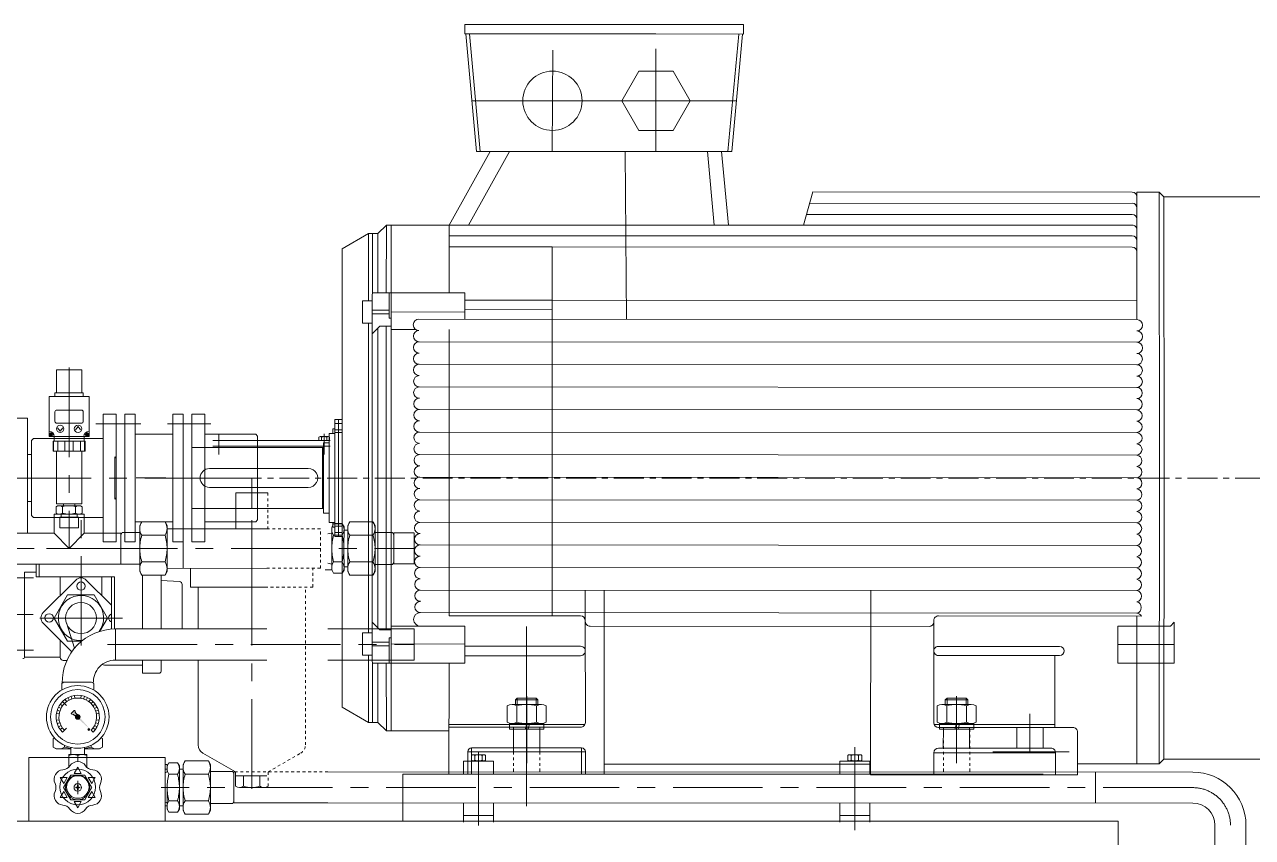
# Model space of a CAD drawing. Header units: inches. Extents: x 0 to 19814, y 0 to 15096.
# Drawn here: x 9564 to 10869, y 9669 to 10533 of the extents above; entities that cross this region are included whole.
import ezdxf

# ---------------------------------------------------------------- set-up
doc = ezdxf.new("R2010")
doc.units = ezdxf.units.IN
doc.header["$MEASUREMENT"] = 0
for name, pattern in [('CENTER', [50.8, 31.75, -6.35, 6.35, -6.35]), ('EB_DASH', [6, 3, -3]), ('EB_DASHDOTDOT', [45, 30, -3, 3, -3, 3, -3])]:
    doc.linetypes.add(name, pattern=pattern)
for name, color, linetype, lineweight in [('CAXA1', 5, 'CENTER', 5), ('CAXA2', 6, 'EB_DASH', 5), ('CAXA3', 7, 'Continuous', 5)]:
    doc.layers.add(name, color=color, linetype=linetype, lineweight=lineweight)

msp = doc.modelspace()

# ---------------------------------------------------------------- hatches: boundary and pattern name
at = {"lineweight": 5}
h = msp.add_hatch(color=7, dxfattribs=at)
h.paths.add_polyline_path([(9634.69, 9782.61), (9632.98, 9784.14), (9632.93, 9784.18), (9632.89, 9784.22), (9621.46, 9794.42), (9621.92, 9794.66), (9622.32, 9794.98), (9622.64, 9795.38), (9622.87, 9795.84)], flags=0)
h.paths.add_polyline_path([(9618.13, 9797.4), (9618.28, 9797.81), (9618.5, 9798.18), (9618.78, 9798.52), (9619.11, 9798.8), (9619.49, 9799.02), (9619.9, 9799.17), (9618.14, 9801.14), (9617.98, 9801.39), (9617.9, 9801.68), (9617.74, 9802.94), (9617.72, 9803.03), (9617.69, 9803.1), (9617.65, 9803.17), (9617.6, 9803.24), (9617.37, 9803.47), (9617.29, 9803.53), (9617.2, 9803.58), (9617.11, 9803.61), (9617.01, 9803.62), (9616.91, 9803.61), (9616.82, 9803.58), (9616.73, 9803.53), (9616.66, 9803.47), (9613.83, 9800.64), (9613.77, 9800.56), (9613.72, 9800.48), (9613.69, 9800.38), (9613.68, 9800.29), (9613.69, 9800.19), (9613.72, 9800.1), (9613.77, 9800.01), (9613.83, 9799.93), (9614.06, 9799.7), (9614.13, 9799.65), (9614.2, 9799.61), (9614.27, 9799.58), (9614.35, 9799.56), (9615.62, 9799.4), (9615.91, 9799.32), (9616.16, 9799.15)], flags=0)
msp.add_hatch(color=7, dxfattribs=at).paths.add_polyline_path([(9622.87, 9795.84), (9622.64, 9795.38), (9622.32, 9794.98), (9621.92, 9794.66), (9621.46, 9794.42), (9621.08, 9794.31), (9620.69, 9794.26), (9620.3, 9794.26), (9619.91, 9794.33), (9619.54, 9794.46), (9619.2, 9794.65), (9618.88, 9794.89), (9618.61, 9795.17), (9618.39, 9795.49), (9618.22, 9795.85), (9618.1, 9796.23), (9618.05, 9796.62), (9618.06, 9797.01), (9618.13, 9797.4), (9618.28, 9797.81), (9618.5, 9798.18), (9618.78, 9798.52), (9619.11, 9798.8), (9619.49, 9799.02), (9619.9, 9799.17), (9620.29, 9799.24), (9620.68, 9799.25), (9621.07, 9799.2), (9621.45, 9799.08), (9621.8, 9798.91), (9622.13, 9798.69), (9622.41, 9798.42), (9622.65, 9798.1), (9622.84, 9797.76), (9622.97, 9797.38), (9623.04, 9797), (9623.04, 9796.6), (9622.99, 9796.21)], flags=0)

# ---------------------------------------------------------------- linework, layer by layer
at = {"color": 7, "lineweight": 5}
for p, q in [((10032.08, 10532.78), (10032.07, 10522.78)), ((10125.08, 10532.75), (10032.08, 10532.78)), ((10125.08, 10532.75), (10235.08, 10532.75)), ((10235.08, 10532.75), (10328.08, 10532.71)), ((10328.08, 10532.71), (10328.1, 10522.71)), ((10125.08, 10522.75), (10032.07, 10522.78)), ((10032.99, 10522.78), (10044.41, 10397.85)), ((10037.01, 10522.78), (10048.43, 10397.85)), ((10125.08, 10522.75), (10235.08, 10522.75)), ((10235.08, 10522.75), (10328.1, 10522.71)), ((10323.15, 10522.71), (10311.67, 10397.85)), ((10327.16, 10522.71), (10315.69, 10397.85)), ((10235.06, 10397.85), (10235.06, 10507.06)), ((10124.89, 10397.85), (10125.46, 10505.65)), ((10039.48, 10451.75), (10320.64, 10451.75)), ((10058.92, 10397.85), (10015.14, 10319.48)), ((10079.54, 10397.85), (10035.76, 10319.48)), ((10315.69, 10397.85), (10044.41, 10397.85)), ((10202.37, 10397.85), (10203.63, 10219.4)), ((10289.81, 10397.85), (10297.08, 10319.56)), ((10304.88, 10397.85), (10312.14, 10319.56)), ((10401.73, 10354.91), (10392.07, 10319.56)), ((10741.33, 10354.74), (10401.73, 10354.91)), ((10770.03, 10354.73), (10746.33, 10354.73)), ((10746.33, 10354.73), (10746.33, 10349.74)), ((10746.33, 10349.74), (10746.33, 10314.6)), ((10770.02, 10354.73), (10770.18, 10050.73)), ((10775.03, 10349.73), (10770.03, 10354.73)), ((10775.03, 10349.74), (10775.18, 10050.73)), ((10775.03, 10349.73), (10954.39, 10349.73)), ((10741.33, 10342.84), (10398.39, 10342.69)), ((10741.33, 10330.94), (10395.2, 10331.03)), ((9901.72, 10294.21), (9929.65, 10310.65)), ((9929.65, 10310.65), (9939.65, 10310.65)), ((9929.65, 10310.65), (9929.65, 10239.01)), ((9933.65, 10310.65), (9933.61, 10181.95)), ((9939.65, 10310.65), (9948.54, 10319.48)), ((9939.65, 10310.65), (9939.65, 10247.73)), ((9948.54, 10319.48), (9948.52, 10247.75)), ((9948.54, 10319.48), (10015.14, 10319.48)), ((9953.54, 10319.48), (9953.55, 10181.95)), ((10015.14, 10319.48), (10392.07, 10319.56)), ((10015.2, 10247.69), (10015.14, 10319.48)), ((10392.07, 10319.56), (10741.33, 10319.6)), ((10746.33, 10314.6), (10746.33, 10299)), ((10015.15, 10308.24), (10741.33, 10308.08)), ((10746.33, 10303.08), (10746.33, 10291.18)), ((9901.72, 10294.21), (9901.7, 10244.21)), ((10124.89, 10296.35), (10015.16, 10296.35)), ((10066.14, 10296.34), (10741.33, 10296.18)), ((10124.89, 10296.35), (10124.63, 9904.22)), ((10746.33, 10291.18), (10746.33, 10219.08)), ((9953.55, 10247.75), (9933.63, 10247.73)), ((9951.67, 10220.55), (9951.67, 10247.75)), ((10032.1, 10247.67), (9953.27, 10247.75)), ((10032.1, 10239.71), (10032.1, 10247.67)), ((9901.67, 10113.01), (9901.7, 10244.21)), ((9923.23, 10239), (9933.63, 10239.02)), ((9923.23, 10215.35), (9923.23, 10239)), ((10032.1, 10239.71), (10124.81, 10239.67)), ((10032.1, 10219.55), (10032.1, 10239.71)), ((10124.85, 10239.69), (10746.33, 10239.32)), ((9951.67, 10229.2), (9933.63, 10229.18)), ((9951.67, 10225.2), (9933.63, 10225.18)), ((9951.67, 10220.55), (9953.55, 10220.55)), ((10032.1, 10227.28), (9953.55, 10227.2)), ((9983.17, 10219.6), (10746.33, 10219.08)), ((10032.1, 10229.71), (10124.8, 10229.67)), ((9923.23, 10215.35), (9933.62, 10215.35)), ((9929.65, 10215.35), (9929.65, 10181.95)), ((9941.53, 10212.23), (9933.62, 10204.14)), ((9939.65, 10210.3), (9939.65, 10181.95)), ((9953.55, 10212.23), (9941.53, 10212.23)), ((9948.51, 10212.23), (9948.5, 10181.95)), ((9980.12, 10208.45), (9953.55, 10208.45)), ((9977.2, 10213.61), (9977.2, 10213.6)), ((10015.42, 9986.03), (10015.23, 10208.45)), ((9983.3, 10195.59), (10746.33, 10195.08)), ((9929.65, 10181.95), (9929.65, 9919.55)), ((9933.61, 10181.95), (9933.61, 9919.55)), ((9939.65, 10181.95), (9939.65, 9919.55)), ((9948.5, 10181.95), (9948.5, 9919.55)), ((9953.55, 10181.95), (9953.55, 9919.55)), ((9983.42, 10171.6), (10746.33, 10171.08)), ((9597.81, 10165.75), (9624.81, 10165.75)), ((9597.81, 10165.75), (9597.81, 10141.25)), ((9624.81, 10165.75), (9624.81, 10141.25)), ((9596.31, 10141.25), (9626.31, 10141.25)), ((9596.31, 10141.25), (9596.31, 10137.25)), ((9626.31, 10141.25), (9626.31, 10137.25)), ((9983.55, 10147.59), (10746.33, 10147.08)), ((9590.06, 10137.25), (9632.56, 10137.25)), ((9590.06, 10137.25), (9590.06, 10094.75)), ((9632.56, 10137.25), (9632.56, 10094.75)), ((9596.31, 10121), (9596.31, 10111)), ((9598.31, 10123), (9624.31, 10123)), ((9626.31, 10121), (9626.31, 10111)), ((9647.45, 9993.5), (9647.45, 10118.75)), ((9661.45, 10118.75), (9647.45, 10118.75)), ((9661.45, 9982.75), (9661.45, 10118.75)), ((9670.45, 10000.5), (9670.45, 10118.75)), ((9681.45, 10118.75), (9670.45, 10118.75)), ((9681.45, 9982.76), (9681.45, 10118.75)), ((9732.65, 10118.75), (9721.65, 10118.75)), ((9721.65, 9982.75), (9721.65, 10118.75)), ((9732.65, 10004.25), (9732.65, 10118.75)), ((9741.65, 9982.75), (9741.65, 10118.75)), ((9755.65, 10118.75), (9741.65, 10118.75)), ((9741.65, 9982.75), (9741.65, 10118.75)), ((9755.65, 10004.25), (9755.65, 10118.75)), ((9983.67, 10123.64), (10746.33, 10123.08)), ((9567.18, 10114.2), (9550.18, 10114.2)), ((9567.18, 9992.25), (9567.18, 10114.2)), ((9598.31, 10109), (9624.31, 10109)), ((9599.08, 10104.16), (9601.81, 10100.44)), ((9604.54, 10104.16), (9601.81, 10100.44)), ((9618.08, 10101.84), (9620.81, 10105.56)), ((9623.54, 10101.84), (9620.81, 10105.56)), ((9891.65, 10102.98), (9891.65, 10097.98)), ((9891.65, 10102.98), (9893.68, 10102.98)), ((9893.67, 10112.98), (9893.74, 10050.75)), ((9893.67, 10112.98), (9901.67, 10112.98)), ((9893.68, 10108.66), (9901.67, 10108.66)), ((9893.68, 10101.98), (9901.67, 10101.98)), ((9897.67, 10112.98), (9897.66, 10050.75)), ((9901.67, 10113.01), (9901.66, 10050.75)), ((9573.43, 10092.75), (9571.43, 10090.75)), ((9571.43, 10090.75), (9571.43, 10050.76)), ((9573.43, 10092.75), (9647.45, 10092.75)), ((9590.06, 10094.75), (9632.56, 10094.75)), ((9590.76, 10096.19), (9590.76, 10097.19)), ((9591.51, 10097.19), (9590.76, 10097.19)), ((9591.51, 10096.19), (9590.76, 10096.19)), ((9592.51, 10097.94), (9591.51, 10097.94)), ((9591.51, 10097.19), (9591.51, 10097.94)), ((9591.51, 10095.44), (9591.51, 10096.19)), ((9592.51, 10095.44), (9591.51, 10095.44)), ((9592.51, 10097.19), (9592.51, 10097.94)), ((9593.26, 10097.19), (9592.51, 10097.19)), ((9592.51, 10095.44), (9592.51, 10096.19)), ((9593.26, 10096.19), (9592.51, 10096.19)), ((9593.26, 10096.19), (9593.26, 10097.19)), ((9594.31, 10089.75), (9628.31, 10089.75)), ((9594.31, 10089.75), (9594.31, 10079.25)), ((9594.88, 10079.25), (9594.88, 10089.75)), ((9595.31, 10094.75), (9595.31, 10089.75)), ((9599.27, 10079.25), (9599.27, 10089.75)), ((9606.91, 10079.25), (9606.91, 10089.75)), ((9615.69, 10079.25), (9615.69, 10089.75)), ((9623.3, 10079.25), (9623.3, 10089.75)), ((9627.31, 10094.75), (9627.31, 10089.75)), ((9627.73, 10079.25), (9627.73, 10089.75)), ((9628.31, 10089.75), (9628.31, 10079.25)), ((9629.37, 10097.19), (9629.37, 10096.19)), ((9630.12, 10097.19), (9629.37, 10097.19)), ((9630.12, 10096.19), (9629.37, 10096.19)), ((9631.12, 10097.94), (9630.12, 10097.94)), ((9630.12, 10097.94), (9630.12, 10097.19)), ((9630.12, 10096.19), (9630.12, 10095.44)), ((9631.12, 10095.44), (9630.12, 10095.44)), ((9631.12, 10097.94), (9631.12, 10097.19)), ((9631.87, 10097.19), (9631.12, 10097.19)), ((9631.87, 10096.19), (9631.12, 10096.19)), ((9631.12, 10096.19), (9631.12, 10095.44)), ((9631.87, 10097.19), (9631.87, 10096.19)), ((9721.65, 10097.25), (9681.45, 10097.25)), ((9809.65, 10097.25), (9755.65, 10097.25)), ((9888.99, 10090.75), (9775.87, 10090.75)), ((9809.65, 10097.25), (9811.65, 10095.25)), ((9811.65, 10006.25), (9811.65, 10095.25)), ((9876.72, 10094.28), (9876.72, 10090.75)), ((9876.72, 10090.75), (9888.27, 10090.75)), ((9878.16, 10094.75), (9886.82, 10094.75)), ((9879.49, 10090.75), (9885.49, 10090.75)), ((9879.61, 10094.28), (9879.61, 10090.75)), ((9885.38, 10094.28), (9885.38, 10090.75)), ((9887.65, 10087.99), (9887.65, 10097.99)), ((9887.65, 10097.99), (9893.69, 10097.98)), ((9888.27, 10094.28), (9888.27, 10090.75)), ((9893.69, 10098.98), (9901.67, 10098.98)), ((9983.79, 10099.6), (10746.33, 10099.08)), ((9594.31, 10079.25), (9628.31, 10079.25)), ((9597.81, 10079.25), (9597.81, 10023.25)), ((9624.81, 10079.25), (9624.81, 10023.25)), ((9741.65, 10050.75), (9741.65, 10083.25)), ((9741.65, 10083.25), (9881.65, 10083.05)), ((9888.99, 10084.75), (9763.99, 10084.75)), ((9811.65, 10083.25), (9811.65, 10018.25)), ((9880.65, 10083.05), (9880.58, 10050.75)), ((9881.65, 10083.05), (9881.65, 10088.05)), ((9881.65, 10088.05), (9887.65, 10088.05)), ((9881.65, 10083.05), (9881.65, 10018.44)), ((9887.65, 10087.99), (9887.65, 10050.75)), ((10746.33, 10075.08), (9983.92, 10075.59)), ((9571.43, 10010.76), (9571.43, 10050.76)), ((9741.65, 10050.75), (9741.65, 10018.25)), ((9760.58, 10060.75), (9865.58, 10060.81)), ((9880.65, 10018.44), (9880.58, 10050.74)), ((9887.65, 10013.51), (9887.65, 10050.75)), ((9893.67, 9988.51), (9893.74, 10050.75)), ((9897.67, 9988.51), (9897.66, 10050.75)), ((9901.67, 9988.48), (9901.66, 10050.75)), ((9984, 10051.68), (10746.33, 10051.08)), ((10770.02, 9746.73), (10770.18, 10050.73)), ((10775.03, 9751.73), (10775.18, 10050.73)), ((9760.58, 10040.75), (9865.58, 10040.81)), ((9597.81, 10023.25), (9624.81, 10023.25)), ((9605.31, 10023.25), (9605.31, 10021.25)), ((9617.31, 10023.25), (9617.31, 10021.25)), ((9822.68, 10035.06), (9788.68, 10035.06)), ((9788.68, 9997.05), (9788.68, 10035.06)), ((9984.17, 10027.64), (10746.33, 10027.08)), ((9573.43, 10008.76), (9571.43, 10010.76)), ((9627.31, 10012.25), (9595.31, 10012.25)), ((9595.31, 10012.25), (9595.31, 9992.75)), ((9595.31, 10012.25), (9595.31, 9992.75)), ((9627.31, 10012.25), (9595.31, 10012.25)), ((9627.31, 10012.25), (9595.31, 10012.25)), ((9595.31, 10012.25), (9595.31, 9992.25)), ((9597.46, 10013.27), (9597.46, 10020.23)), ((9600.92, 10021.25), (9621.7, 10021.25)), ((9600.92, 10012.25), (9621.7, 10012.25)), ((9602.81, 10012.25), (9602.81, 10009.25)), ((9604.38, 10020.23), (9604.38, 10013.27)), ((9618.24, 10020.23), (9618.24, 10013.27)), ((9619.81, 10012.25), (9619.81, 10009.25)), ((9625.17, 10013.27), (9625.17, 10020.23)), ((9627.31, 10012.25), (9627.31, 9992.75)), ((9627.31, 10012.25), (9627.31, 9992.75)), ((9627.31, 10012.25), (9627.31, 9992.25)), ((9670.44, 9982.76), (9670.44, 10018.25)), ((9670.45, 9982.75), (9670.45, 10018.25)), ((9732.64, 9982.76), (9732.64, 10018.25)), ((9732.65, 9982.75), (9732.65, 10018.25)), ((9741.65, 10018.25), (9881.65, 10018.44)), ((9881.65, 10018.44), (9881.65, 10013.44)), ((9881.65, 10013.44), (9887.65, 10013.44)), ((9887.65, 10013.51), (9887.65, 10003.51)), ((9573.43, 10008.76), (9647.45, 10008.76)), ((9601.31, 10009.25), (9621.31, 10009.25)), ((9601.31, 10009.25), (9601.31, 9997.75)), ((9601.31, 9997.75), (9621.31, 9997.75)), ((9621.31, 10009.25), (9621.31, 9997.75)), ((9647.44, 9982.76), (9647.44, 10004.26)), ((9647.45, 9982.75), (9647.45, 10004.25)), ((9721.65, 10004.25), (9681.45, 10004.25)), ((9686.47, 10000.22), (9688.66, 10004.01)), ((9686.49, 9975.71), (9686.47, 10000.22)), ((9688.66, 10004.01), (9713.28, 10004.03)), ((9715.47, 10000.24), (9713.28, 10004.03)), ((9715.47, 10000.24), (9715.49, 9975.73)), ((9721.65, 10001.75), (9721.65, 10002.04)), ((9809.65, 10004.25), (9755.65, 10004.25)), ((9755.65, 9982.75), (9755.65, 10004.25)), ((9811.65, 10006.25), (9809.65, 10004.25)), ((9887.65, 10003.51), (9893.69, 10003.51)), ((9891.65, 9998.51), (9891.65, 10003.51)), ((9891.65, 9998.51), (9893.68, 9998.51)), ((9901.63, 10002.04), (9892.44, 10002.05)), ((9893.68, 9999.51), (9901.67, 9999.52)), ((9893.69, 10002.51), (9901.67, 10002.51)), ((9903.53, 9998.74), (9901.63, 10002.04)), ((9903.53, 9998.74), (9903.51, 9975.74)), ((9907.54, 10000.24), (9907.51, 9975.73)), ((9907.54, 10000.24), (9909.73, 10004.03)), ((9934.35, 10004.01), (9909.73, 10004.03)), ((9936.54, 10000.22), (9934.35, 10004.01)), ((9936.51, 9975.71), (9936.54, 10000.22)), ((10746.33, 10003.08), (9984.26, 10003.58)), ((9542.5, 9992.25), (9595.31, 9992.25)), ((9611.31, 9975.75), (9595.31, 9992.25)), ((9611.31, 9975.75), (9627.31, 9992.25)), ((9627.31, 9992.25), (9666.42, 9992.25)), ((9666.42, 9990.35), (9667.77, 9992.69)), ((9666.42, 9992.25), (9666.42, 9959.25)), ((9667.77, 9992.69), (9686.48, 9992.71)), ((9688.67, 9989.86), (9713.29, 9989.88)), ((9821.49, 9996.75), (9715.48, 9996.7)), ((9732.49, 9975.75), (9732.48, 9995.97)), ((9732.5, 9954.75), (9732.5, 9996.75)), ((9886.49, 9991.36), (9890.53, 9992.25)), ((9890.51, 9975.75), (9890.53, 9995.97)), ((9901.62, 9989.89), (9892.43, 9989.9)), ((9893.67, 9988.51), (9901.67, 9988.51)), ((9893.68, 9992.83), (9901.67, 9992.83)), ((9901.67, 9988.48), (9901.7, 9857.28)), ((9907.53, 9995.23), (9903.53, 9995.24)), ((9934.34, 9989.86), (9909.72, 9989.88)), ((9955.24, 9992.69), (9936.53, 9992.71)), ((9956.59, 9990.35), (9955.24, 9992.69)), ((9956.56, 9959.43), (9956.59, 9992.43)), ((9956.59, 9992.43), (9977.99, 9992.43)), ((9977.99, 9992.25), (9977.99, 9959.25)), ((10015.31, 9904.22), (10015.42, 9986.03)), ((9661.44, 9982.76), (9647.44, 9982.76)), ((9661.45, 9982.75), (9647.45, 9982.75)), ((9681.45, 9982.75), (9670.45, 9982.75)), ((9686.49, 9975.79), (9686.47, 9951.28)), ((9715.47, 9951.26), (9715.49, 9975.76)), ((9732.65, 9982.75), (9721.65, 9982.75)), ((9732.49, 9975.75), (9732.48, 9955.52)), ((9744.66, 9982.76), (9741.65, 9982.76)), ((9755.65, 9982.75), (9741.65, 9982.75)), ((9890.51, 9975.75), (9890.53, 9955.52)), ((9903.53, 9952.76), (9903.51, 9975.76)), ((9907.54, 9951.26), (9907.51, 9975.76)), ((9936.51, 9975.79), (9936.54, 9951.28)), ((9984.4, 9979.59), (10746.33, 9979.08)), ((9346.49, 9959.25), (9686.48, 9959.25)), ((9576.49, 9945.76), (9576.49, 9959.25)), ((9579.49, 9945.76), (9579.49, 9959.25)), ((9688.67, 9961.64), (9713.29, 9961.62)), ((9886.49, 9960.14), (9890.53, 9959.25)), ((9901.62, 9961.61), (9892.43, 9961.6)), ((9934.34, 9961.64), (9909.72, 9961.62)), ((9955.21, 9958.69), (9935.82, 9958.71)), ((9956.56, 9961.02), (9955.21, 9958.69)), ((9956.56, 9959.43), (9977.99, 9959.43)), ((9563.99, 9860.76), (9563.99, 9950.76)), ((9563.99, 9950.76), (9576.49, 9950.76)), ((9576.49, 9945.76), (9659.49, 9945.76)), ((9602.01, 9925.94), (9602.01, 9945.76)), ((9645.98, 9925.94), (9645.98, 9945.76)), ((9656.49, 9890.08), (9656.49, 9945.76)), ((9659.49, 9890.21), (9659.49, 9945.76)), ((9686.47, 9951.28), (9688.66, 9947.49)), ((9688.66, 9947.49), (9713.28, 9947.47)), ((9689.5, 9890.22), (9689.5, 9947.41)), ((9709.06, 9890.22), (9709.06, 9947.43)), ((9715.47, 9951.26), (9713.28, 9947.47)), ((9821.49, 9954.75), (9715.47, 9954.55)), ((9740.5, 9934.75), (9740.5, 9954.75)), ((9883.41, 9953.25), (9890.62, 9953.25)), ((9901.63, 9949.46), (9892.44, 9949.45)), ((9903.53, 9952.76), (9901.63, 9949.46)), ((9907.53, 9956.26), (9903.53, 9956.26)), ((9907.54, 9951.26), (9909.73, 9947.47)), ((9934.35, 9947.49), (9909.73, 9947.47)), ((9936.54, 9951.28), (9934.35, 9947.49)), ((9984.52, 9955.59), (10746.33, 9955.08)), ((9583.69, 9907.62), (9618.34, 9942.27)), ((9629.65, 9942.27), (9656.49, 9915.43)), ((9728.69, 9940.55), (9709.06, 9941.88)), ((9731.49, 9890.22), (9731.49, 9937.56)), ((9821.49, 9934.75), (9740.49, 9934.75)), ((9748.49, 9890.22), (9748.49, 9934.75)), ((9595.64, 9901.86), (9609.79, 9926.37)), ((9609.79, 9926.37), (9638.09, 9926.37)), ((9638.09, 9926.37), (9652.24, 9901.86)), ((9929.65, 9886.15), (9929.65, 9919.55)), ((9933.65, 9790.84), (9933.61, 9919.55)), ((9939.65, 9891.19), (9939.65, 9919.55)), ((9948.51, 9889.27), (9948.5, 9919.55)), ((9953.54, 9782.02), (9953.55, 9919.55)), ((9984.62, 9931.67), (10746.33, 9931.08)), ((10160.01, 9899.22), (10159.99, 9931.44)), ((10180.08, 9735.75), (10179.96, 9931.42)), ((10463.07, 9735.26), (10463.41, 9931.25)), ((9984.75, 9907.63), (10746.46, 9907.06)), ((9614.11, 9865.89), (9583.69, 9896.31)), ((9609.79, 9877.35), (9595.64, 9901.86)), ((9608.47, 9896.86), (9617.08, 9869.81)), ((9652.24, 9901.86), (9644.11, 9887.78)), ((9941.53, 9889.27), (9933.62, 9897.36)), ((10032.1, 9893.05), (9953.55, 9893.05)), ((10155.01, 9904.22), (10015.31, 9904.22)), ((10032.1, 9893.05), (10032.1, 9861.79)), ((10097.58, 9893.02), (10097.52, 9701.72)), ((10160.01, 9898.14), (10160.01, 9899.22)), ((10160.01, 9898.14), (10160.06, 9790.75)), ((10165.01, 9893.14), (10525.41, 9892.98)), ((10530.41, 9897.98), (10530.41, 9899.16)), ((10530.41, 9897.98), (10530.49, 9790.6)), ((10535.41, 9904.16), (10751.16, 9903.99)), ((10725.97, 9893.23), (10781.92, 9893.32)), ((10725.97, 9893.23), (10725.97, 9853.79)), ((10746.33, 9746.73), (10746.29, 9904)), ((10785.94, 9897.34), (10781.92, 9893.32)), ((10785.94, 9897.34), (10785.97, 9853.79)), ((9821.49, 9890.22), (9660.56, 9890.22)), ((9660.56, 9857.22), (9660.56, 9890.17)), ((9978, 9890.22), (9886.49, 9890.22)), ((9923.23, 9886.15), (9933.62, 9886.15)), ((9923.23, 9886.15), (9923.23, 9862.49)), ((9953.55, 9889.27), (9941.53, 9889.27)), ((9951.67, 9880.95), (9953.55, 9880.95)), ((9951.67, 9880.95), (9951.67, 9853.74)), ((9978, 9890.22), (9978, 9857.22)), ((9602.01, 9860), (9602.01, 9878.21)), ((9624.66, 9877.35), (9609.79, 9877.35)), ((9951.67, 9876.29), (9933.63, 9876.31)), ((9951.67, 9872.29), (9933.63, 9872.31)), ((10032.1, 9874.21), (9953.55, 9874.29)), ((10032.1, 9871.79), (10155.01, 9871.84)), ((10152.86, 9871.77), (10152.86, 9871.77)), ((10535.4, 9871.73), (10664.19, 9871.76)), ((10725.97, 9873.71), (10757.59, 9873.68)), ((10757.59, 9873.68), (10785.96, 9873.65)), ((9563.99, 9860.26), (9602.01, 9860.26)), ((9563.99, 9860.26), (9570.42, 9860.26)), ((9602.01, 9859.86), (9602.01, 9860)), ((9609.01, 9856.86), (9605.01, 9856.86)), ((9821.49, 9857.22), (9660.56, 9857.22)), ((9689.5, 9843.27), (9689.5, 9857.22)), ((9709.06, 9845.27), (9709.06, 9857.22)), ((9748.49, 9766.92), (9748.49, 9857.22)), ((9978, 9857.22), (9886.49, 9857.22)), ((9901.72, 9807.28), (9901.7, 9857.28)), ((9923.23, 9862.49), (9933.63, 9862.47)), ((9929.65, 9790.84), (9929.65, 9862.48)), ((9953.55, 9853.74), (9933.63, 9853.77)), ((9939.65, 9790.85), (9939.65, 9853.76)), ((9948.54, 9782.02), (9948.52, 9853.75)), ((10032.1, 9853.82), (9953.27, 9853.74)), ((10015.08, 9735.75), (10015.22, 9853.8)), ((10032.1, 9861.79), (10155.01, 9861.84)), ((10032.1, 9861.79), (10032.1, 9853.82)), ((10535.39, 9862.01), (10664.18, 9862.07)), ((10659.17, 9785.57), (10659.18, 9862.07)), ((10725.97, 9853.79), (10785.97, 9853.79)), ((9689.5, 9851.86), (9648.81, 9851.86)), ((9707.06, 9843.27), (9689.5, 9843.27)), ((9605.89, 9833.72), (9603.56, 9832.38)), ((9603.56, 9832.38), (9603.56, 9825.33)), ((9635.22, 9833.72), (9604.06, 9833.72)), ((9635.22, 9833.72), (9637.56, 9832.38)), ((9637.56, 9832.38), (9637.56, 9825.32)), ((10085.65, 9814.95), (10087.45, 9816.75)), ((10109.65, 9814.95), (10085.65, 9814.95)), ((10085.65, 9814.95), (10085.65, 9809.95)), ((10087.45, 9809.95), (10087.45, 9816.75)), ((10107.85, 9816.75), (10087.45, 9816.75)), ((10107.85, 9809.95), (10107.85, 9816.75)), ((10109.65, 9814.95), (10107.85, 9816.75)), ((10109.65, 9809.95), (10109.65, 9814.95)), ((10542.65, 9814.95), (10544.45, 9816.75)), ((10566.65, 9814.95), (10542.65, 9814.95)), ((10542.65, 9814.95), (10542.65, 9809.95)), ((10544.45, 9809.95), (10544.45, 9816.75)), ((10564.85, 9816.75), (10544.45, 9816.75)), ((10564.85, 9809.95), (10564.85, 9816.75)), ((10566.65, 9814.95), (10564.85, 9816.75)), ((10566.65, 9809.95), (10566.65, 9814.95)), ((9608.53, 9808.77), (9606.41, 9810.89)), ((9616.66, 9803.47), (9613.83, 9800.64)), ((9617.6, 9803.24), (9617.37, 9803.47)), ((9617.74, 9802.94), (9617.9, 9801.68)), ((9901.72, 9807.28), (9929.65, 9790.84)), ((10076.91, 9791.28), (10076.91, 9808.42)), ((10082.11, 9809.95), (10113.29, 9809.95)), ((10087.31, 9808.42), (10087.31, 9791.28)), ((10108.09, 9808.42), (10108.09, 9791.28)), ((10118.48, 9791.28), (10118.48, 9808.42)), ((10533.91, 9791.28), (10533.91, 9808.42)), ((10539.11, 9809.95), (10570.29, 9809.95)), ((10544.31, 9808.42), (10544.31, 9791.28)), ((10565.09, 9808.42), (10565.09, 9791.28)), ((10575.48, 9791.28), (10575.48, 9808.42)), ((9614.06, 9799.7), (9613.83, 9799.93)), ((9614.35, 9799.56), (9615.62, 9799.4)), ((9616.16, 9799.15), (9618.13, 9797.4)), ((9618.14, 9801.14), (9619.9, 9799.17)), ((9929.65, 9790.84), (9939.65, 9790.85)), ((9939.65, 9790.85), (9948.54, 9782.02)), ((10015.08, 9788.75), (10159.64, 9788.75)), ((10115.89, 9789.75), (10079.39, 9789.75)), ((10079.39, 9783.75), (10079.39, 9789.75)), ((10082.11, 9789.75), (10113.29, 9789.75)), ((10096.3, 9784.53), (10097.7, 9789.75)), ((10099.2, 9783.75), (10100.8, 9789.75)), ((10115.89, 9783.75), (10115.89, 9789.75)), ((10530.9, 9788.63), (10659.17, 9788.57)), ((10572.89, 9789.75), (10536.39, 9789.75)), ((10536.39, 9783.75), (10536.39, 9789.75)), ((10539.11, 9789.75), (10570.29, 9789.75)), ((10553.3, 9784.53), (10554.7, 9789.75)), ((10554.54, 9796.57), (10554.53, 9758.65)), ((10556.2, 9783.75), (10557.8, 9789.75)), ((10572.89, 9783.75), (10572.89, 9789.75)), ((10632.6, 9799.89), (10632.58, 9758.64)), ((9608.53, 9784.73), (9606.41, 9782.61)), ((9948.54, 9782.02), (10015.14, 9782.02)), ((10015.08, 9785.75), (10155.06, 9785.75)), ((10115.89, 9783.75), (10079.39, 9783.75)), ((10083.58, 9785.75), (10083.58, 9759.75)), ((10096.09, 9783.75), (10096.3, 9784.53)), ((10111.58, 9785.75), (10111.58, 9759.75)), ((10535.49, 9785.6), (10678.2, 9785.56)), ((10572.89, 9783.75), (10536.39, 9783.75)), ((10540.57, 9785.6), (10540.54, 9763.66)), ((10553.09, 9783.75), (10553.3, 9784.53)), ((10568.54, 9785.59), (10568.54, 9763.65)), ((10618.57, 9785.58), (10618.57, 9763.64)), ((10646.57, 9785.57), (10646.57, 9763.64)), ((10683.08, 9735.04), (10683.19, 9780.55)), ((9595.7, 9774.65), (9594.26, 9773.82)), ((9594.26, 9773.82), (9594.26, 9764.63)), ((9594.26, 9773.82), (9594.26, 9764.63)), ((9597.56, 9762.72), (9594.26, 9764.63)), ((9597.56, 9762.72), (9594.26, 9764.63)), ((9597.56, 9762.72), (9613.3, 9762.72)), ((9606.41, 9766.66), (9606.41, 9764.63)), ((9613.3, 9756.75), (9613.3, 9764.3)), ((9627.8, 9756.75), (9627.8, 9764.3)), ((9643.54, 9762.72), (9627.8, 9762.72)), ((9634.69, 9766.66), (9634.69, 9764.63)), ((9643.54, 9762.72), (9646.84, 9764.63)), ((9643.56, 9762.72), (9646.86, 9764.63)), ((9643.56, 9762.72), (9646.86, 9764.63)), ((9645.4, 9774.66), (9646.86, 9773.82)), ((9646.86, 9773.82), (9646.86, 9764.63)), ((9646.86, 9773.82), (9646.86, 9764.63)), ((10039.1, 9763.75), (10039.08, 9735.75)), ((10039.1, 9763.75), (10156.08, 9763.75)), ((10156.08, 9763.75), (10156.08, 9735.75)), ((10535.54, 9763.66), (10654.58, 9763.62)), ((9568.55, 9753.74), (9713.55, 9753.74)), ((9568.55, 9753.74), (9568.55, 9685.75)), ((9611.05, 9743.38), (9611.05, 9756.75)), ((9630.05, 9756.75), (9611.05, 9756.75)), ((9620.55, 9755.75), (9620.55, 9749.23)), ((9630.05, 9743.38), (9630.05, 9756.75)), ((9713.55, 9753.74), (9713.55, 9685.76)), ((9732.54, 9746.26), (9734.73, 9750.05)), ((9732.54, 9746.26), (9734.73, 9750.05)), ((9759.35, 9750.05), (9734.73, 9750.05)), ((9759.35, 9750.05), (9734.73, 9750.05)), ((9788.17, 9738.24), (9753.49, 9758.26)), ((9761.54, 9746.26), (9759.35, 9750.05)), ((9761.54, 9746.26), (9759.35, 9750.05)), ((10030.5, 9749.84), (10062.5, 9749.84)), ((10030.5, 9749.84), (10030.5, 9735.75)), ((10035.08, 9759.75), (10160.08, 9759.75)), ((10035.1, 9759.75), (10035.08, 9735.75)), ((10039.01, 9750.68), (10039.01, 9755.88)), ((10040.88, 9756.48), (10052.14, 9756.48)), ((10040.88, 9750.08), (10052.14, 9750.08)), ((10042.76, 9755.88), (10042.76, 9750.68)), ((10050.27, 9755.88), (10050.27, 9750.68)), ((10054.02, 9750.68), (10054.02, 9755.88)), ((10062.5, 9749.84), (10062.5, 9735.75)), ((10160.08, 9759.75), (10160.08, 9735.75)), ((10430.5, 9749.84), (10462.5, 9749.84)), ((10430.5, 9749.84), (10430.5, 9735.75)), ((10439.01, 9750.68), (10439.01, 9755.88)), ((10440.88, 9756.48), (10452.14, 9756.48)), ((10440.88, 9750.08), (10452.14, 9750.08)), ((10442.76, 9755.88), (10442.76, 9750.68)), ((10450.27, 9755.88), (10450.27, 9750.68)), ((10454.02, 9750.68), (10454.02, 9755.88)), ((10462.5, 9749.84), (10462.5, 9735.75)), ((10530.53, 9758.66), (10530.53, 9735.17)), ((10530.53, 9758.66), (10659.9, 9758.62)), ((10593.18, 9759.74), (10674.3, 9759.74)), ((10659.9, 9758.63), (10659.9, 9735.05)), ((10775.03, 9751.73), (10770.03, 9746.73)), ((10775.03, 9751.73), (10954.39, 9751.73)), ((9620.55, 9743.25), (9616.79, 9736.75)), ((9624.3, 9736.75), (9616.79, 9736.75)), ((9620.55, 9743.25), (9624.3, 9736.75)), ((9715.54, 9746.26), (9713.55, 9746.26)), ((9715.54, 9741.25), (9713.55, 9741.25)), ((9715.54, 9738.25), (9713.55, 9737.25)), ((9715.54, 9744.75), (9717.45, 9748.05)), ((9715.54, 9744.75), (9717.45, 9748.05)), ((9715.54, 9746.26), (9715.54, 9743.26)), ((9715.54, 9744.75), (9715.54, 9738.25)), ((9726.64, 9748.05), (9717.45, 9748.05)), ((9726.64, 9748.05), (9717.45, 9748.05)), ((9728.54, 9744.75), (9726.64, 9748.05)), ((9728.54, 9744.75), (9726.64, 9748.05)), ((9728.54, 9744.75), (9728.54, 9741.25)), ((9728.54, 9744.75), (9728.54, 9741.25)), ((9728.54, 9698.75), (9728.54, 9741.25)), ((9732.54, 9741.25), (9728.54, 9741.25)), ((9732.54, 9746.26), (9732.54, 9741.25)), ((9732.54, 9746.26), (9732.54, 9741.25)), ((9732.54, 9697.24), (9732.54, 9741.25)), ((9761.54, 9746.26), (9761.54, 9738.75)), ((9761.54, 9746.26), (9761.54, 9738.75)), ((9761.54, 9738.75), (9761.54, 9697.24)), ((9785.19, 9738.75), (9761.54, 9738.75)), ((9786.54, 9736.41), (9785.19, 9738.75)), ((9786.54, 9738.26), (9786.54, 9705.25)), ((9788.16, 9738.25), (9786.54, 9738.25)), ((9788.17, 9723.02), (9788.17, 9738.24)), ((10805.72, 9738.08), (9886.49, 9738.25)), ((10463.09, 9746.59), (10180.07, 9746.44)), ((10746.33, 9746.73), (10683.09, 9746.73)), ((10702.44, 9738.08), (10702.44, 9705.08)), ((10770.03, 9746.73), (10746.33, 9746.73)), ((9601.93, 9732.5), (9605.68, 9726)), ((9601.93, 9732.5), (9609.43, 9732.5)), ((9605.55, 9721.75), (9613.05, 9734.74)), ((9605.55, 9721.75), (9613.05, 9734.74)), ((9605.68, 9726), (9609.43, 9732.5)), ((9613.05, 9734.74), (9628.05, 9734.74)), ((9613.05, 9734.74), (9628.05, 9734.74)), ((9619.93, 9722.37), (9620.27, 9723.29)), ((9620.11, 9724.17), (9620.44, 9722.35)), ((9620.95, 9723.95), (9620.15, 9723.95)), ((9620.99, 9724.17), (9620.66, 9722.35)), ((9621.17, 9722.37), (9620.83, 9723.29)), ((9628.05, 9734.74), (9635.55, 9721.75)), ((9628.05, 9734.74), (9635.55, 9721.75)), ((9639.17, 9732.5), (9631.66, 9732.5)), ((9631.66, 9732.5), (9635.41, 9726)), ((9639.17, 9732.5), (9635.41, 9726)), ((9726.64, 9735.9), (9717.45, 9735.9)), ((9759.35, 9735.9), (9734.73, 9735.9)), ((9821.49, 9734.24), (9788.17, 9734.24)), ((9796.83, 9723.02), (9796.83, 9734.24)), ((9814.16, 9723.02), (9814.16, 9734.24)), ((9965.98, 9735.75), (9965.98, 9685.75)), ((10646.49, 9735.75), (9965.98, 9735.75)), ((10015.08, 9735.75), (10180.08, 9735.75)), ((10463.07, 9735.2), (10683.08, 9735.12)), ((9601.93, 9711), (9605.68, 9717.5)), ((9601.93, 9711), (9609.43, 9711)), ((9613.05, 9708.76), (9605.55, 9721.75)), ((9613.05, 9708.76), (9605.55, 9721.75)), ((9609.43, 9711), (9605.68, 9717.5)), ((9618.13, 9722.19), (9619.95, 9721.86)), ((9618.13, 9721.31), (9619.95, 9721.64)), ((9618.35, 9722.15), (9618.35, 9721.35)), ((9619.93, 9722.37), (9619.01, 9722.03)), ((9619.93, 9721.13), (9619.01, 9721.47)), ((9620.19, 9722.11), (9619.93, 9722.37)), ((9620.19, 9721.4), (9619.93, 9721.13)), ((9619.93, 9721.13), (9620.27, 9720.21)), ((9620.44, 9722.35), (9619.95, 9721.86)), ((9619.95, 9721.86), (9619.95, 9721.64)), ((9620.44, 9721.15), (9619.95, 9721.64)), ((9620.11, 9719.33), (9620.44, 9721.15)), ((9620.15, 9719.55), (9620.95, 9719.55)), ((9620.66, 9722.35), (9620.44, 9722.35)), ((9620.44, 9721.15), (9620.66, 9721.15)), ((9621.15, 9721.86), (9620.66, 9722.35)), ((9620.66, 9721.15), (9621.15, 9721.64)), ((9620.99, 9719.33), (9620.66, 9721.15)), ((9621.17, 9721.13), (9620.83, 9720.21)), ((9621.17, 9722.37), (9620.9, 9722.11)), ((9620.9, 9721.4), (9621.17, 9721.13)), ((9622.97, 9722.19), (9621.15, 9721.86)), ((9621.15, 9721.64), (9621.15, 9721.86)), ((9622.97, 9721.31), (9621.15, 9721.64)), ((9621.17, 9722.37), (9622.09, 9722.03)), ((9621.17, 9721.13), (9622.09, 9721.47)), ((9622.75, 9722.15), (9622.75, 9721.35)), ((9635.55, 9721.75), (9628.05, 9708.76)), ((9635.55, 9721.75), (9628.05, 9708.76)), ((9635.41, 9717.5), (9631.66, 9711)), ((9639.17, 9711), (9631.66, 9711)), ((9639.17, 9711), (9635.41, 9717.5)), ((9715.54, 9721.75), (9715.54, 9698.75)), ((9715.54, 9703.76), (9715.54, 9710.26)), ((9818.48, 9721.74), (9792.5, 9721.74)), ((9628.05, 9708.76), (9613.05, 9708.76)), ((9628.05, 9708.76), (9613.05, 9708.76)), ((9620.55, 9700.25), (9616.79, 9706.75)), ((9624.3, 9706.75), (9616.79, 9706.75)), ((9620.55, 9700.25), (9624.3, 9706.75)), ((9713.55, 9706.25), (9715.54, 9705.25)), ((9715.57, 9702.25), (9713.55, 9702.25)), ((9715.54, 9698.75), (9717.45, 9695.45)), ((9726.64, 9707.6), (9717.45, 9707.6)), ((9728.54, 9698.75), (9726.64, 9695.45)), ((9728.54, 9702.25), (9728.54, 9698.75)), ((9732.54, 9702.25), (9728.54, 9702.25)), ((9732.54, 9702.25), (9732.54, 9697.24)), ((9732.54, 9697.24), (9734.73, 9693.45)), ((9759.35, 9707.6), (9734.73, 9707.6)), ((9761.54, 9697.24), (9759.35, 9693.45)), ((9761.54, 9697.24), (9761.54, 9704.75)), ((9785.19, 9704.75), (9761.54, 9704.75)), ((9786.54, 9707.08), (9785.19, 9704.75)), ((9791.5, 9705.25), (9786.5, 9705.25)), ((9886.49, 9705.25), (9789, 9705.25)), ((10805.72, 9705.08), (9886.49, 9705.25)), ((10030.5, 9705.25), (10030.5, 9684.85)), ((10062.5, 9705.25), (10062.5, 9684.85)), ((10430.5, 9705.25), (10430.5, 9684.85)), ((10462.5, 9705.25), (10462.5, 9684.85)), ((10726.49, 9685.75), (9146.49, 9685.75)), ((9734.09, 9685.76), (9519.09, 9685.76)), ((9677.05, 9685.75), (9581.05, 9685.75)), ((9726.64, 9695.45), (9717.45, 9695.45)), ((9759.35, 9693.45), (9734.73, 9693.45)), ((9925.78, 9685.75), (10540.78, 9685.75)), ((9925.78, 9685.75), (10540.78, 9685.75)), ((10030.5, 9691.84), (10062.5, 9691.84)), ((10430.5, 9691.84), (10462.5, 9691.84)), ((10726.49, 9685.75), (10726.49, 9230.75)), ((10726.49, 9685.75), (10726.49, 9230.75)), ((10829.22, 9681.58), (10829.22, 9660.75)), ((10862.22, 9681.58), (10862.22, 9660.75))]:
    msp.add_line(p, q, dxfattribs=at)
msp.add_lwpolyline([(10216.88, 10483.25), (10198.69, 10451.76), (10216.87, 10420.25), (10253.24, 10420.24), (10271.43, 10451.74), (10253.25, 10483.24)], close=True, dxfattribs=at)
for centre, radius in [((10125.06, 10451.75), 31.5), ((9601.81, 10103), 4), ((9620.81, 10103), 4), ((9592.01, 10096.69), 1.75), ((9630.62, 10096.69), 1.75), ((9623.99, 9935.86), 4.5), ((9590.09, 9901.96), 4.5), ((9623.99, 9901.86), 16.5), ((9620.55, 9796.75), 33.25), ((9620.55, 9796.75), 29), ((9620.55, 9796.75), 2.5), ((9632.27, 9783.43), 1), ((9632.27, 9783.43), 0.5), ((9620.55, 9722.23), 19), ((9620.56, 9722.23), 19), ((9620.55, 9721.75), 13), ((9620.55, 9722.23), 12), ((9620.56, 9722.23), 12), ((9620.55, 9721.75), 4)]:
    msp.add_circle(centre, radius, dxfattribs=at)
for centre, radius, start, end in [((10741.33, 10349.74), 5, 0, 89.95398), ((10741.33, 10337.84), 5, 0, 89.95398), ((10741.33, 10325.94), 5, 0, 89.95398), ((10741.33, 10314.6), 5, 0, 90.0113), ((10741.33, 10303.08), 5, 0, 89.98335), ((10741.33, 10291.18), 5, 0, 89.98335), ((9983.21, 10213.59), 6, 90.32133, 270.27632), ((10746.32, 10213.08), 6, 270.05916, 89.94084), ((9983.31, 10201.59), 6, 90.74417, 269.84412), ((10746.22, 10201.08), 6, 271.01785, 88.98215), ((9983.33, 10189.6), 5.99, 90.29649, 270.29649), ((10746.21, 10189.08), 6, 271.11536, 88.88464), ((9983.39, 10177.6), 5.99, 90.29649, 270.29649), ((10746.16, 10177.08), 6, 271.62786, 88.37214), ((9983.45, 10165.6), 6.01, 90.29649, 270.29649), ((10746.13, 10165.08), 6, 271.92691, 88.07309), ((9983.51, 10153.6), 5.99, 90.29649, 270.29649), ((10746.06, 10153.08), 6.01, 272.58671, 87.41329), ((9983.58, 10141.56), 6.03, 90.29649, 270.29649), ((10746.03, 10141.08), 6.01, 272.83188, 87.16812), ((9983.64, 10129.62), 5.97, 90.29649, 270.29649), ((10745.92, 10129.08), 6.01, 273.92038, 86.07962), ((9598.31, 10121), 2, 90, 180), ((9624.31, 10121), 2, 0, 90), ((9983.7, 10117.61), 5.98, 90.29649, 270.29649), ((10745.87, 10117.08), 6.02, 274.39171, 85.60829), ((9598.31, 10111), 2, 180, 270), ((9624.31, 10111), 2, 270, 0), ((9983.76, 10105.6), 5.99, 90.29649, 270.29649), ((10745.83, 10105.08), 6.02, 274.79548, 85.20452), ((9590.06, 10094.75), 5.5, 0, 90), ((9632.56, 10094.75), 5.5, 90, 180), ((9878.16, 10092.32), 2.43, 53.53068, 126.46932), ((9882.49, 10085.75), 9, 71.2917, 108.7083), ((9886.82, 10092.32), 2.43, 53.53068, 126.46932), ((9983.83, 10093.59), 6.01, 90.29649, 270.29649), ((10745.79, 10093.08), 6.02, 275.15757, 84.84243), ((9983.89, 10081.6), 6, 90.29649, 270.29649), ((9983.95, 10069.6), 5.99, 90.29649, 270.29649), ((10745.72, 10081.08), 6.03, 275.80491, 84.19509), ((9984.01, 10057.64), 5.95, 90.29649, 270.29649), ((10745.65, 10069.08), 6.04, 276.44537, 83.55463), ((10745.55, 10057.08), 6.05, 277.42214, 82.57786), ((9760.58, 10050.75), 10, 90, 270), ((9865.58, 10050.81), 10, 270.01165, 90.01165), ((9984.07, 10045.58), 6.01, 90.29649, 270.29649), ((10745.56, 10045.08), 6.05, 277.3647, 82.6353), ((9984.14, 10033.61), 5.98, 90.29649, 270.29649), ((10745.45, 10033.08), 6.06, 278.32033, 81.67967), ((9984.2, 10021.6), 6.04, 90.29649, 270.29649), ((10745.47, 10021.08), 6.06, 278.20876, 81.79124), ((9600.92, 10014.87), 6.38, 57.13277, 122.86723), ((9600.92, 10018.63), 6.38, 237.13277, 302.86723), ((9611.31, 9997.25), 24, 73.22135, 106.77865), ((9611.31, 10036.25), 24, 253.22135, 286.77865), ((9621.7, 10014.87), 6.38, 57.13277, 122.86723), ((9621.7, 10018.63), 6.38, 237.13277, 302.86723), ((9984.26, 10009.6), 6.03, 90.29649, 270.29649), ((10745.39, 10009.08), 6.07, 278.90353, 81.09647), ((9699, 9996.94), 12.53, 145.66719, 214.43568), ((9702.95, 9996.95), 12.53, 325.66719, 34.43568), ((9901.17, 9995.97), 10.64, 145.12338, 214.77375), ((9892.89, 9995.97), 10.64, 325.12338, 34.77375), ((9920.06, 9996.95), 12.53, 145.56432, 214.33281), ((9924, 9996.94), 12.53, 325.56432, 34.33281), ((9984.32, 9997.6), 5.98, 90.29649, 270.29649), ((10745.27, 9997.08), 6.09, 280.06825, 79.93175), ((9733.32, 9975.75), 46.83, 162.46348, 180.05143), ((9668.67, 9975.69), 46.83, 0.05143, 17.63939), ((9944.01, 9975.7), 53.5, 164.61139, 179.94857), ((9850.02, 9975.79), 53.5, 359.94857, 15.28574), ((9954.34, 9975.69), 46.83, 162.36061, 179.94857), ((9889.69, 9975.75), 46.83, 359.94857, 17.53652), ((9984.38, 9985.63), 5.96, 90.46434, 270.11962), ((10745.18, 9985.08), 6.11, 280.84335, 79.15665), ((9733.32, 9975.75), 46.83, 179.94857, 197.53652), ((9668.67, 9975.81), 46.83, 342.36061, 359.94857), ((9944.01, 9975.8), 53.5, 180.05143, 195.38861), ((9850.02, 9975.71), 53.5, 344.71426, 0.05143), ((9954.34, 9975.81), 46.83, 180.05143, 197.63939), ((9889.69, 9975.75), 46.83, 342.46348, 0.05143), ((9984.45, 9973.6), 5.99, 90.47246, 270.11151), ((10745.16, 9973.08), 6.11, 281.07139, 78.92861), ((9699, 9954.55), 12.53, 145.56432, 214.33281), ((9702.95, 9954.55), 12.53, 325.56432, 34.33281), ((9901.17, 9955.53), 10.64, 145.22625, 214.87662), ((9892.89, 9955.53), 10.64, 325.22625, 34.87662), ((9920.06, 9954.55), 12.53, 145.66719, 214.43568), ((9924, 9954.55), 12.53, 325.66719, 34.43568), ((9984.51, 9961.59), 6, 90.48132, 270.10264), ((10745.1, 9961.08), 6.13, 281.61595, 78.38405), ((9984.57, 9949.6), 5.99, 90.49071, 270.09325), ((10745.02, 9949.08), 6.14, 282.35998, 77.64002), ((9623.99, 9936.61), 8, 45, 135), ((9728.49, 9937.56), 3, 0, 86.13391), ((9984.63, 9937.63), 5.96, 90.50065, 270.08331), ((10744.91, 9937.08), 6.17, 283.29584, 76.70416), ((9623.94, 9901.86), 24, 323.17092, 273.32806), ((9984.69, 9925.61), 5.98, 90.50887, 270.07509), ((9984.76, 9913.61), 5.98, 90.51815, 270.06582), ((10744.88, 9925.08), 6.17, 283.6325, 76.3675), ((10744.8, 9913.08), 6.19, 284.33919, 75.66081), ((9589.34, 9901.96), 8, 135, 225), ((9657.89, 9901.96), 4.5, 108.21821, 251.78179), ((9984.8, 9900.39), 7.24, 90.32388, 270.26008), ((10745.38, 9900.27), 6.88, 32.75034, 82.03611), ((10155.01, 9899.22), 5, 0.02839, 90), ((10165.01, 9898.14), 5, 180.02839, 270.04027), ((10525.41, 9897.98), 5, 269.97372, 0.04544), ((10535.41, 9899.16), 5, 89.95421, 180.04544), ((9660.56, 9833.72), 56.5, 90, 181.06829), ((10155.02, 9866.84), 5, 269.87928, 90.44574), ((10535.28, 9866.87), 4.86, 88.51447, 271.41163), ((10664.05, 9866.91), 4.85, 271.63307, 88.34222), ((9561.99, 9860.76), 2, 270, 0), ((9605.01, 9859.86), 3, 180, 270), ((9660.56, 9833.72), 23.5, 90, 182.61754), ((9648.81, 9856.86), 5, 241.23482, 270), ((9707.06, 9845.27), 2, 270, 0), ((9617.01, 9803.12), 0.5, 45, 135), ((9617.24, 9802.88), 0.5, 7.07021, 45), ((9618.89, 9801.8), 1, 187.07021, 221.76798), ((10082.11, 9800.37), 9.57, 57.13277, 122.86723), ((10097.7, 9773.95), 36, 73.22135, 106.77865), ((10113.29, 9800.37), 9.57, 57.13277, 122.86723), ((10539.11, 9800.37), 9.57, 57.13277, 122.86723), ((10554.7, 9773.95), 36, 73.22135, 106.77865), ((10570.29, 9800.37), 9.57, 57.13277, 122.86723), ((9614.18, 9800.29), 0.5, 135, 225), ((9614.42, 9800.05), 0.5, 225, 262.92979), ((9615.5, 9798.41), 1, 48.23202, 82.92979), ((10082.11, 9799.32), 9.57, 237.13277, 302.86723), ((10097.7, 9825.75), 36, 253.22135, 286.77865), ((10113.29, 9799.32), 9.57, 237.13277, 302.86723), ((10155.06, 9790.75), 5, 270, 0.02839), ((10535.49, 9790.6), 5, 180.0738, 269.97655), ((10539.11, 9799.32), 9.57, 237.13277, 302.86723), ((10554.7, 9825.75), 36, 253.22135, 286.77865), ((10570.29, 9799.32), 9.57, 237.13277, 302.86723), ((10678.19, 9780.56), 5, 359.8529, 89.98338), ((9600.33, 9773.36), 10.64, 235.17482, 304.82518), ((9600.33, 9773.36), 10.64, 235.17482, 304.82518), ((9620.56, 9816.22), 53.5, 254.66283, 262.20151), ((9620.54, 9816.22), 53.5, 277.79849, 285.33717), ((9640.76, 9773.36), 10.64, 235.17482, 304.82518), ((9758.49, 9766.92), 10, 180, 240), ((10039.1, 9759.75), 4, 90, 180), ((10156.08, 9759.75), 4, 0, 90), ((10535.53, 9758.66), 5, 89.98425, 179.98342), ((10654.9, 9758.64), 5, 359.98342, 89.98425), ((9615.8, 9744.97), 11.78, 66.22268, 113.77732), ((9620.55, 9739.25), 10, 34.05552, 145.94448), ((9625.3, 9744.91), 11.84, 66.34529, 113.65471), ((9745.07, 9742.97), 12.53, 145.61575, 214.38425), ((9749.01, 9742.97), 12.53, 325.61575, 34.38425), ((10040.88, 9753.25), 3.23, 54.42999, 125.57001), ((10040.88, 9753.3), 3.23, 234.42999, 305.57001), ((10046.51, 9744.48), 12, 71.77609, 108.22391), ((10046.51, 9762.08), 12, 251.77609, 288.22391), ((10052.14, 9753.25), 3.23, 54.42999, 125.57001), ((10052.14, 9753.3), 3.23, 234.42999, 305.57001), ((10440.88, 9753.25), 3.23, 54.42999, 125.57001), ((10440.88, 9753.3), 3.23, 234.42999, 305.57001), ((10446.51, 9744.48), 12, 71.77609, 108.22391), ((10446.51, 9762.08), 12, 251.77609, 288.22391), ((10452.14, 9753.25), 3.23, 54.42999, 125.57001), ((10452.14, 9753.3), 3.23, 234.42999, 305.57001), ((9605.39, 9730.5), 10, 94.05552, 205.94448), ((9603.98, 9750.45), 10, 274.05552, 325.94448), ((9637.12, 9750.45), 10, 214.05552, 265.94448), ((9635.7, 9730.5), 10, 334.05552, 85.94448), ((9726.18, 9741.97), 10.64, 145.17482, 214.82518), ((9717.9, 9741.97), 10.64, 325.17482, 34.82518), ((10805.72, 9681.58), 56.5, 0, 90), ((9587.41, 9721.75), 10, 334.05552, 25.94448), ((9653.69, 9721.75), 10, 154.05552, 205.94448), ((9769.04, 9721.75), 53.5, 164.66283, 180), ((9675.04, 9721.75), 53.5, 0, 15.33717), ((9779.37, 9721.75), 46.83, 162.41205, 180), ((9714.71, 9721.75), 46.83, 0, 17.58795), ((9605.39, 9713), 10, 154.05552, 265.94448), ((9635.7, 9713), 10, 274.05552, 25.94448), ((9769.04, 9721.75), 53.5, 180, 195.33717), ((9675.04, 9721.75), 53.5, 344.66283, 0), ((9779.37, 9721.75), 46.83, 180, 197.58795), ((9714.71, 9721.75), 46.83, 342.41205, 0), ((9792.5, 9729.72), 7.98, 237.13277, 302.86723), ((9805.49, 9751.74), 30, 253.22135, 286.77865), ((9818.48, 9729.72), 7.98, 237.13277, 292.16491), ((9603.98, 9693.05), 10, 34.05552, 85.94448), ((9620.55, 9704.25), 10, 214.05552, 325.94448), ((9637.12, 9693.05), 10, 94.05552, 145.94448), ((9726.18, 9701.52), 10.64, 145.17482, 214.82518), ((9717.9, 9701.52), 10.64, 325.17482, 34.82518), ((9745.07, 9700.52), 12.53, 145.61575, 214.38425), ((9749.01, 9700.52), 12.53, 325.61575, 34.38425), ((10805.72, 9681.58), 23.5, 0, 90)]:
    msp.add_arc(centre, radius, start, end, dxfattribs=at)
at = {"layer": 'CAXA1', "linetype": 'CENTER', "lineweight": 5, "ltscale": 3}
for p, q in [((9611.31, 10168.21), (9611.31, 9993.52)), ((9639.77, 10108.25), (9687.45, 10108.25)), ((9716.07, 10108.25), (9761.92, 10108.25)), ((9594.26, 10096.69), (9589.76, 10096.69)), ((9592.01, 10094.44), (9592.01, 10098.94)), ((9632.87, 10096.69), (9628.37, 10096.69)), ((9630.62, 10098.94), (9630.62, 10094.44)), ((9770.49, 10075.75), (9770.49, 10096.55)), ((9772.5, 10090.75), (9786.5, 10090.75)), ((9882.49, 10097.75), (9882.49, 10075.75)), ((9882.49, 10075.75), (9882.49, 10096.55)), ((9787.12, 10050.72), (7015.43, 10050.75)), ((9805.5, 9720.29), (9805.5, 10050.86)), ((9805.5, 9904.57), (9805.5, 10046.94)), ((9611.31, 10015.25), (9611.31, 9989.75)), ((9611.31, 10015.25), (9611.31, 9975.75)), ((9623.99, 9872.51), (9623.99, 10011.22)), ((9611.31, 9975.75), (9611.31, 9989.75)), ((9611.31, 9975.75), (9611.31, 9989.75)), ((9326.49, 9975.75), (9977.99, 9975.75)), ((9645.62, 9975.75), (9587.35, 9975.75)), ((9645.62, 9975.75), (9587.35, 9975.75)), ((9623.99, 9965.76), (9623.99, 9952.71)), ((9573.53, 9944.76), (9523.96, 9944.76)), ((9573.08, 9905.76), (9491.49, 9905.76)), ((9668.01, 9901.86), (9580.37, 9901.86)), ((9573.53, 9867.76), (9523.96, 9867.76)), ((9652.24, 9873.72), (9977.99, 9873.72)), ((10097.7, 9747.52), (10097.7, 9818.76)), ((10554.7, 9747.52), (10554.7, 9818.76)), ((10446.5, 9764.75), (10446.5, 9676.48)), ((10046.51, 9681.21), (10046.51, 9759.48)), ((10446.51, 9749.48), (10446.51, 9759.48)), ((9620.55, 9714.75), (9620.55, 9728.75)), ((10805.72, 9721.58), (9709.3, 9721.58))]:
    msp.add_line(p, q, dxfattribs=at)
at = {"layer": 'CAXA1', "lineweight": 5}
for p, q in [((9682.45, 10050.74), (11086.99, 10050.55)), ((10825.67, 10050.77), (10825.67, 10050.77)), ((10841.67, 10050.77), (10841.67, 10050.77))]:
    msp.add_line(p, q, dxfattribs=at)
at = {"layer": 'CAXA1', "linetype": 'CENTER', "lineweight": 5, "ltscale": 3}
msp.add_arc((10805.72, 9681.58), 40, 0, 90, dxfattribs=at)
at = {"layer": 'CAXA2', "color": 7, "linetype": 'EB_DASH', "lineweight": 5}
for p, q in [((9822.68, 10035.06), (9822.68, 9996.75)), ((9886.49, 9738.25), (9788.17, 9738.25)), ((9821.49, 9722.33), (9822.81, 9723.02))]:
    msp.add_line(p, q, dxfattribs=at)
at = {"layer": 'CAXA2', "color": 7, "lineweight": 5}
for p, q in [((10083.64, 9783.75), (10083.64, 9735.75)), ((10111.64, 9783.75), (10111.64, 9735.75)), ((10540.64, 9783.75), (10540.64, 9735.75)), ((10568.64, 9783.75), (10568.64, 9735.75))]:
    msp.add_line(p, q, dxfattribs=at)
at = {"layer": 'CAXA3', "color": 7, "linetype": 'EB_DASHDOTDOT', "lineweight": 5}
msp.add_line((9777.42, 10090.75), (9763.99, 10090.75), dxfattribs=at)
at = {"layer": 'CAXA3', "color": 7, "linetype": 'Continuous', "lineweight": 5}
for p, q in [((9571.43, 10075.76), (9567.18, 10075.76)), ((9659.93, 10073.26), (9661.43, 10071.76)), ((9659.93, 10073.26), (9659.93, 10050.76)), ((9661.43, 10071.76), (9661.43, 10050.76)), ((9659.93, 10028.24), (9659.93, 10050.74)), ((9661.43, 10029.74), (9661.43, 10050.74)), ((9571.43, 10025.74), (9567.18, 10025.74)), ((9659.93, 10028.24), (9661.43, 10029.74)), ((9608.79, 9812.93), (9607.03, 9815.36)), ((9611.47, 9814.57), (9610.11, 9817.24)), ((9614.37, 9815.77), (9613.44, 9818.63)), ((9617.42, 9816.5), (9616.95, 9819.47)), ((9623.68, 9816.5), (9624.15, 9819.47)), ((9626.73, 9815.77), (9627.66, 9818.63)), ((9629.63, 9814.57), (9630.99, 9817.24)), ((9632.3, 9812.93), (9634.07, 9815.36)), ((9601.53, 9802.93), (9598.67, 9803.86)), ((9602.73, 9805.83), (9600.05, 9807.19)), ((9604.37, 9808.51), (9601.94, 9810.27)), ((9606.41, 9810.89), (9604.28, 9813.01)), ((9634.69, 9810.89), (9636.81, 9813.01)), ((9636.73, 9808.51), (9639.16, 9810.27)), ((9638.37, 9805.83), (9641.04, 9807.19)), ((9639.57, 9802.93), (9642.42, 9803.86)), ((9600.79, 9799.88), (9597.83, 9800.35)), ((9600.79, 9793.62), (9597.83, 9793.15)), ((9601.53, 9790.57), (9598.67, 9789.64)), ((9639.57, 9790.57), (9642.42, 9789.64)), ((9640.3, 9799.88), (9643.26, 9800.35)), ((9640.3, 9793.62), (9643.26, 9793.15)), ((9602.73, 9787.67), (9600.05, 9786.31)), ((9604.37, 9785), (9601.94, 9783.23)), ((9606.41, 9782.61), (9604.28, 9780.49)), ((9634.69, 9782.61), (9636.81, 9780.49)), ((9636.73, 9785), (9639.16, 9783.23)), ((9638.37, 9787.67), (9641.04, 9786.31))]:
    msp.add_line(p, q, dxfattribs=at)
at = {"layer": 'CAXA3', "color": 7, "linetype": 'EB_DASH', "lineweight": 5}
for p, q in [((9878.49, 9996.75), (9821.49, 9996.75)), ((9878.5, 9954.75), (9878.5, 9996.75)), ((9878.49, 9954.75), (9821.49, 9954.75)), ((9870.49, 9934.75), (9870.49, 9954.75)), ((9870.49, 9934.75), (9821.49, 9934.75)), ((9862.5, 9766.92), (9862.5, 9934.75)), ((9822.81, 9738.24), (9857.49, 9758.26)), ((9822.81, 9723.02), (9822.81, 9738.24))]:
    msp.add_line(p, q, dxfattribs=at)
at = {"layer": 'CAXA3', "color": 7, "linetype": 'Continuous', "lineweight": 5}
for radius in [23, 20]:
    msp.add_arc((9620.55, 9796.75), radius, 315, 225, dxfattribs=at)
at = {"layer": 'CAXA3', "color": 7, "linetype": 'EB_DASH', "lineweight": 5}
msp.add_arc((9852.5, 9766.92), 10, 300, 0, dxfattribs=at)

doc.saveas('drawing.dxf')
